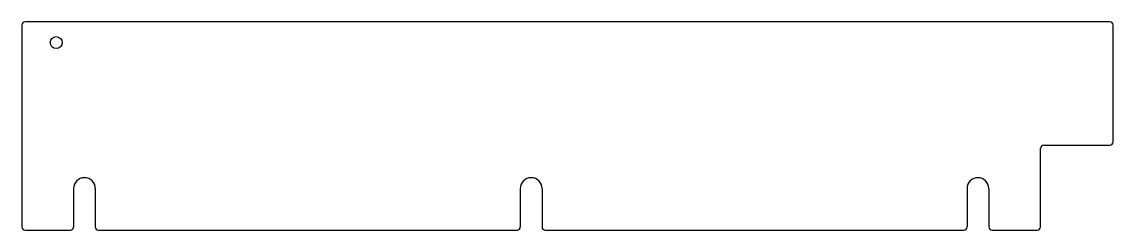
# Model space of a CAD drawing. Header units: millimetres. Extents: x 0 to 332, y 0 to 64.
import ezdxf

# ---------------------------------------------------------------- set-up
doc = ezdxf.new("R2010")
doc.units = ezdxf.units.MM
doc.layers.add('Sketch', color=7, linetype='CONTINUOUS')

msp = doc.modelspace()

# ---------------------------------------------------------------- linework, layer by layer
at = {"layer": 'Sketch'}
for p, q in [((331, 63.5), (1, 63.5)), ((0, 62.5), (0, 1)), ((332, 26.9), (332, 62.5)), ((309.9, 1), (309.9, 24.9)), ((310.9, 25.9), (331, 25.9)), ((15.748, 12.7), (15.748, 1)), ((22.352, 12.7), (22.352, 1)), ((151.648, 12.7), (151.648, 1)), ((158.252, 12.7), (158.252, 1)), ((287.548, 12.7), (287.548, 1)), ((294.152, 12.7), (294.152, 1)), ((1, 0), (14.748, 0)), ((23.352, 0), (150.648, 0)), ((159.252, 0), (286.548, 0)), ((295.152, 0), (308.9, 0))]:
    msp.add_line(p, q, dxfattribs=at)
msp.add_circle((10.46, 57.15), 1.829, dxfattribs=at)
for centre, radius, start, end in [((1, 62.5), 1, 90, 180), ((331, 62.5), 1, 0, 90), ((331, 26.9), 1, -90, 0), ((310.9, 24.9), 1, 90, 180), ((19.05, 12.7), 3.302, 0, 180), ((154.95, 12.7), 3.302, 0, 180), ((290.85, 12.7), 3.302, 0, 180), ((1, 1), 1, 180, -90), ((14.748, 1), 1, -90, 0), ((23.352, 1), 1, 180, -90), ((150.648, 1), 1, -90, 0), ((159.252, 1), 1, -180, -90), ((286.548, 1), 1, -90, 0), ((295.152, 1), 1, -180, -90), ((308.9, 1), 1, -90, 0)]:
    msp.add_arc(centre, radius, start, end, dxfattribs=at)

doc.saveas('drawing.dxf')
